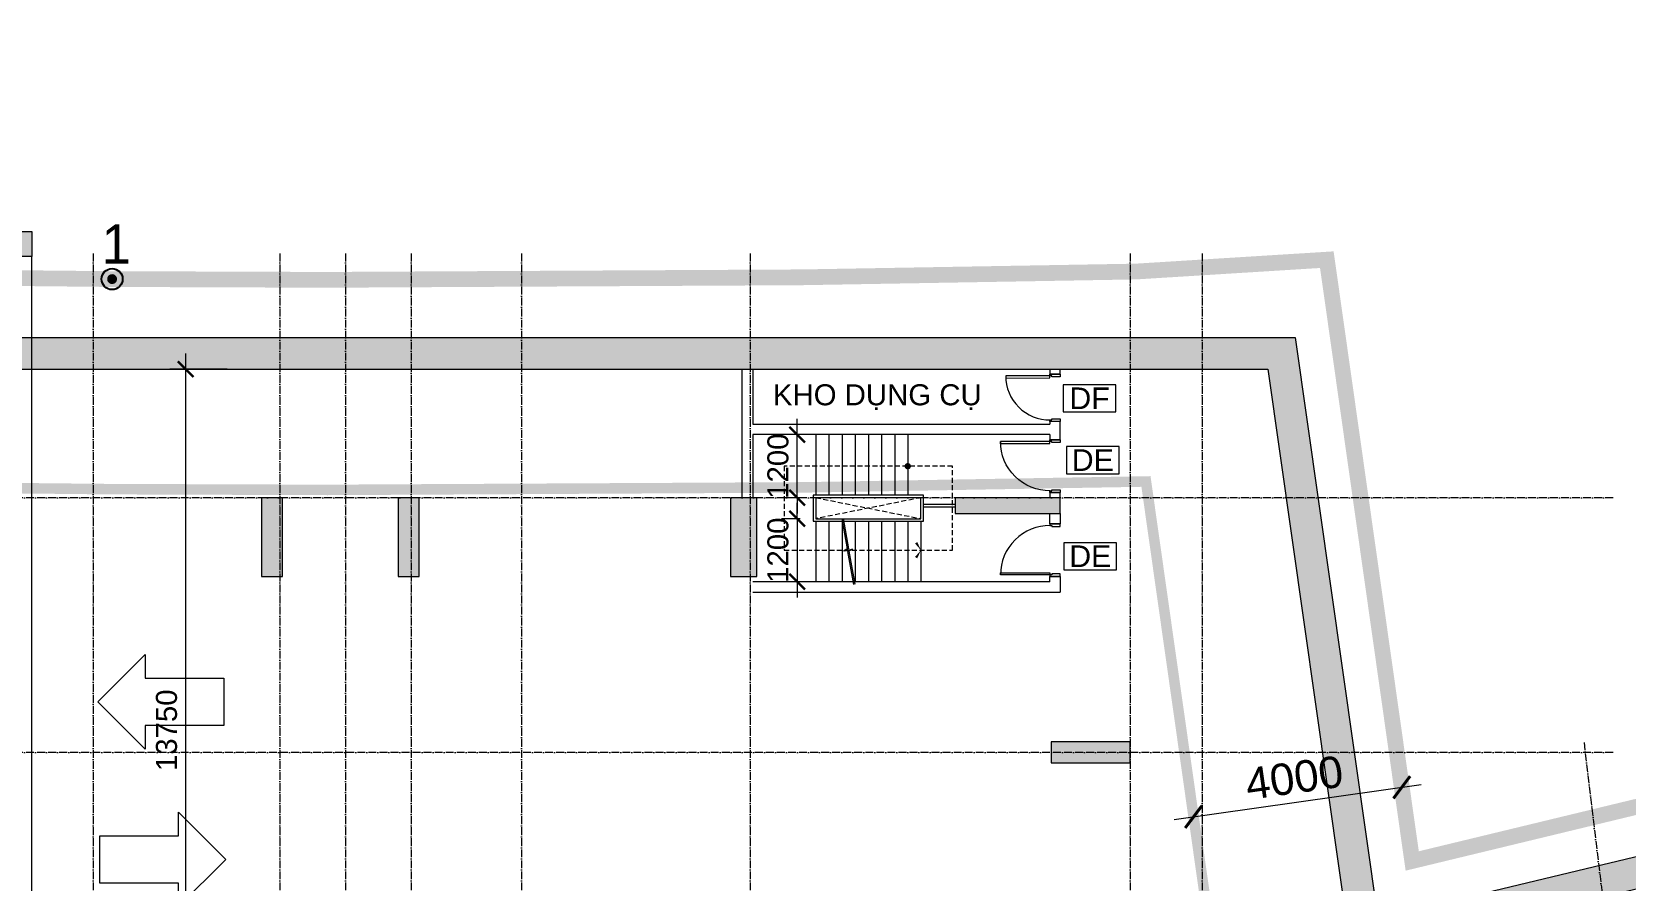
# Model space of a CAD drawing. Header units: millimetres. Extents: x -55733 to 116976, y -16290 to 119028.
# Drawn here: x 18735 to 49067, y 35299 to 51469 of the extents above; entities that cross this region are included whole.
import ezdxf
from ezdxf.enums import TextEntityAlignment as Align
from ezdxf.xclip import XClip

# ---------------------------------------------------------------- set-up
doc = ezdxf.new("R2010")
doc.units = ezdxf.units.MM
doc.header["$XCLIPFRAME"] = 0
for name, pattern in [('20180221 BF$0$2-2', [10, 5, -5]), ('20180221 BF$0$HIDDEN', [0.375, 0.25, -0.125]), ('Grid Line', [4.2, 3, -0.6, 0, -0.6]), ('HIDDEN2', [4.7625, 3.175, -1.5875]), ('HIDDENX2', [0.75, 0.5, -0.25]), ('PHANTOM', [63.5, 31.75, -6.35, 6.35, -6.35, 6.35, -6.35])]:
    doc.linetypes.add(name, pattern=pattern)
doc.layers.get('Defpoints').update_dxf_attribs({"color": 230})
for name, color, linetype, lineweight in [('20180221 BF$0$QHH ÐỀ XUẤT ÐIỀU CHỈNH', 5, '20180221 BF$0$HIDDEN', 30), ('A-DETL-GENF', 31, 'Continuous', 5), ('CHU', 181, 'Continuous', 5), ('CUA', 31, 'Continuous', 9), ('DIM', 1, 'Continuous', 5), ('G-ANNO-SYMB', 111, 'Continuous', 5), ('HATCH-1', 8, 'Continuous', 5), ('NET THAY 2', 55, 'Continuous', 5), ('NET-CAT', 3, 'Continuous', 15), ('NET-THAY', 2, 'Continuous', 9), ('NET-THAY-2', 55, 'Continuous', 13), ('TRUC', 225, 'Continuous', 5), ('X-COT HAM$0$LC.HA', 8, 'Continuous', 9), ('Y-GHI CHU PCCC$0$Z-CT1-GHI CHU TT$0$KI-HIEU', 6, 'Continuous', 13)]:
    doc.layers.add(name, color=color, linetype=linetype, lineweight=lineweight)
for name, color, linetype in [('20180221 BF$0$sohieu_diem', 2, 'Continuous'), ('CGXD', 5, 'HIDDEN2'), ('RD-AB', 4, 'PHANTOM')]:
    doc.layers.add(name, color=color, linetype=linetype)
doc.styles.add('20180221 BF$0$VAPTIMN', font='VAPTIMB.TTF')
doc.styles.add('Arial_3', font='arial_0.ttf', dxfattribs={"height": 400})
doc.styles.add('TA1', font='arial_0.ttf')
doc.styles.add('Y-GHI CHU PCCC$0$Arial', font='arial_0.ttf')
doc.dimstyles.new('D_200_KTx2', dxfattribs={"dimtxt": 400, "dimasz": 300, "dimexe": 300, "dimexo": 300, "dimgap": 160, "dimtad": 1, "dimdec": 0, "dimzin": 9, "dimtxsty": 'TA1', "dimblk": 'ARCHTICK', "dimcen": 1, "dimdle": 300, "dimclrd": 256, "dimclre": 256, "dimclrt": 7, "dimadec": 0, "dimazin": 0, "dimtfac": 1, "dimtdec": 0, "dimtix": 1, "dimtmove": 1, "dimatfit": 3, "dimldrblk": 'ARCHTICK', "dimfxl": 0, "dimtolj": 1, "dimtzin": 0, "dimlwd": -1, "dimlwe": -1, "dimarcsym": 0})
doc.dimstyles.new('D_300_KTx3.0', dxfattribs={"dimtxt": 600, "dimasz": 375, "dimexe": 375, "dimexo": 375, "dimgap": 160, "dimtad": 1, "dimdec": 0, "dimzin": 9, "dimtxsty": 'TA1', "dimblk": 'ARCHTICK', "dimcen": 1, "dimdle": 375, "dimclrd": 256, "dimclre": 256, "dimclrt": 7, "dimadec": 0, "dimazin": 0, "dimtfac": 1, "dimtdec": 0, "dimtix": 1, "dimtmove": 1, "dimatfit": 3, "dimldrblk": 'ARCHTICK', "dimfxl": 0, "dimtolj": 1, "dimtzin": 0, "dimlwd": -1, "dimlwe": -1, "dimarcsym": 0})

# ---------------------------------------------------------------- blocks, each defined once
blk = doc.blocks.new('ALC1807-ASCENT PLAZA-KET CAU_rvt-1-MẶT BẰNG HẦM 1')
at = {"layer": 'X-COT HAM$0$LC.HA'}
h = blk.add_hatch(color=256, dxfattribs=at)
h.dxf.hatch_style = 1
h.paths.add_polyline_path([(23501, 42600), (23101, 42600), (23101, 41100), (23501, 41100)])
h = blk.add_hatch(color=256, dxfattribs=at)
h.dxf.hatch_style = 1
h.paths.add_polyline_path([(26101, 42600), (25701, 42600), (25701, 41100), (26101, 41100)])
h = blk.add_hatch(color=256, dxfattribs=at)
h.dxf.hatch_style = 1
h.paths.add_polyline_path([(32526, 42600), (32026, 42600), (32026, 41100), (32526, 41100)])
h = blk.add_hatch(color=256, dxfattribs=at)
h.dxf.hatch_style = 1
h.paths.add_polyline_path([(36301, 42600), (36301, 42300), (38301, 42300), (38301, 42600)])
h = blk.add_hatch(color=256, dxfattribs=at)
h.dxf.hatch_style = 1
h.paths.add_polyline_path([(38131, 37950), (38131, 37550), (39631, 37550), (39631, 37950)])
at = {"ltscale": 1000, "elevation": 0}
for points in [[(23501, 42600), (23101, 42600), (23101, 41100), (23501, 41100)], [(26101, 42600), (25701, 42600), (25701, 41100), (26101, 41100)]]:
    blk.add_lwpolyline(points, close=True, dxfattribs=at)
at = {"ltscale": 1000}
for points in [[(32526, 42600), (32026, 42600), (32026, 41100), (32526, 41100)], [(36301, 42600), (36301, 42300), (38301, 42300), (38301, 42600)], [(38131, 37950), (38131, 37550), (39631, 37550), (39631, 37950)]]:
    blk.add_lwpolyline(points, close=True, dxfattribs=at)
blk = doc.blocks.new('AROW - AROW-1139903-MẶT BẰNG HẦM 1')
at = {"layer": 'A-DETL-GENF'}
for p, q in [((0, 0), (900, 900)), ((900, 900), (900, 450)), ((900, 450), (2400, 450)), ((2400, 450), (2400, -450)), ((900, -900), (0, 0)), ((2400, -450), (900, -450)), ((900, -450), (900, -900))]:
    blk.add_line(p, q, dxfattribs=at)
blk = doc.blocks.new('Section - 3_32_ x 3_8_-317996-MẶT BẰNG HẦM 1')
at = {"layer": 'G-ANNO-SYMB'}
blk.add_hatch(color=256, dxfattribs=at).paths.add_polyline_path([(0, 9.525), (0, 0), (-2.38125, 0), (-2.38125, 9.525)], flags=0)
for p, q in [((0, 9.525), (-2.38125, 9.525)), ((-2.38125, 9.525), (-2.38125, 0)), ((0, 0), (0, 9.525)), ((-2.38125, 0), (0, 0))]:
    blk.add_line(p, q, dxfattribs=at)
blk = doc.blocks.new('_ArchTick')
at = {"color": 0, "const_width": 0.15}
blk.add_lwpolyline([(-0.5, -0.5), (0.5, 0.5)], dxfattribs=at)
blk = doc.blocks.new('*D27')
at = {"layer": 'Defpoints', "color": 0, "transparency": 16777216}
for p in [(100532, 70578, 0), (100532, 70578), (96571, 70016, 0)]:
    blk.add_point(p, dxfattribs=at)
at = {"layer": 'DIM', "transparency": 16777216}
blk.add_line((96200, 69963), (100903, 70631), dxfattribs=at)
for p, xscale, yscale, zscale, rotation in [((100532, 70578), 375.0000000000001, 375.0000000000001, 375.0000000000001, 8.077085671467618), ((96571, 70016), 375, 375, 375, 188.0770856714677)]:
    blk.add_blockref('_ArchTick', p, dxfattribs=dict(at, xscale=xscale, yscale=yscale, zscale=zscale, rotation=rotation))
at = {"layer": 'DIM', "color": 7, "transparency": 16777216, "insert": (98486, 70759), "char_height": 600, "attachment_point": 5, "rotation": 8.0771, "style": 'TA1'}
blk.add_mtext('\\A1;4000', dxfattribs=at)
blk = doc.blocks.new('CUA 1 CANH MO - 2 - Type 1000-1152411-MẶT BẰNG HẦM 2')
at = {"layer": 'CUA'}
for p, q in [((-368, 1040), (-328, 1040)), ((-368, 102), (-368, 1040)), ((-328, 1040), (-328, 102)), ((-328, 102), (-368, 102))]:
    blk.add_line(p, q, dxfattribs=at)
at = {"layer": 'CUA', "lineweight": 5}
for p, q in [((-369, 102), (-399, 102)), ((-399, 102), (-399, -98)), ((-369, 61), (-369, 102)), ((-349, 61), (-369, 61)), ((-349, -98), (-349, 61)), ((571, 61), (551, 61)), ((551, 61), (551, -98)), ((601, 102), (571, 102)), ((571, 102), (571, 61)), ((601, -98), (601, 102)), ((-399, -98), (-349, -98)), ((551, -98), (601, -98))]:
    blk.add_line(p, q, dxfattribs=at)
blk.add_arc((-368, 102), 938, 359.5, 90, dxfattribs=at)
blk = doc.blocks.new('A$C430C5F9A')
at = {"layer": 'CUA', "lineweight": 5}
for p, q in [((0, -30), (0, 0)), ((0, 0), (200, 0)), ((200, 0), (200, -50)), ((41, -30), (0, -30)), ((41, -50), (41, -30)), ((200, -50), (41, -50)), ((0, -900), (0, -870)), ((0, -870), (41, -870)), ((200, -900), (0, -900)), ((41, -870), (41, -850)), ((41, -850), (200, -850)), ((200, -850), (200, -900))]:
    blk.add_line(p, q, dxfattribs=at)
at = {"layer": 'CUA'}
for p, q in [((-838, -31), (-838, -71)), ((0, -31), (-838, -31)), ((-838, -71), (0, -71)), ((0, -71), (0, -31))]:
    blk.add_line(p, q, dxfattribs=at)
at = {"layer": 'CUA', "lineweight": 5}
blk.add_arc((0, -31), 838, 180, 270.5, dxfattribs=at)
blk = doc.blocks.new('*U53')
for points in [[(-1219, 50), (-50, 50), (0, -100), (0, 200), (50, 50), (1320, 50)], [(-1219, 0), (-50, 0), (0, -150), (0, 150), (50, 0), (1320, 0)]]:
    blk.add_lwpolyline(points)
blk = doc.blocks.new('*D65')
at = {"layer": 'Defpoints', "color": 0, "transparency": 16777216}
for p in [(21662, 45047), (22751, 45047), (22751, 31297)]:
    blk.add_point(p, dxfattribs=at)
at = {"layer": 'DIM', "transparency": 16777216}
for p, q in [((21662, 30997), (21662, 45347)), ((22451, 45047), (21362, 45047)), ((22451, 31297), (21362, 31297))]:
    blk.add_line(p, q, dxfattribs=at)
at = {"layer": 'DIM', "transparency": 16777216, "xscale": 300, "yscale": 300, "zscale": 300}
for p, rotation in [((21662, 45047), 90), ((21662, 31297), 270)]:
    blk.add_blockref('_ArchTick', p, dxfattribs=dict(at, rotation=rotation))
at = {"layer": 'DIM', "color": 7, "transparency": 16777216, "insert": (21298, 38172), "char_height": 400, "attachment_point": 5, "rotation": 90, "style": 'TA1'}
blk.add_mtext('\\A1;13750', dxfattribs=at)
blk = doc.blocks.new('*D122')
at = {"layer": 'Defpoints', "color": 0, "transparency": 16777216}
for p in [(33295, 43800), (33651, 43800), (33651, 42600)]:
    blk.add_point(p, dxfattribs=at)
at = {"layer": 'DIM', "transparency": 16777216}
for p, q in [((33295, 43800), (33295, 44100)), ((33351, 43800), (32995, 43800)), ((33295, 42600), (33295, 43800)), ((33351, 42600), (32995, 42600)), ((33295, 42600), (33295, 42300))]:
    blk.add_line(p, q, dxfattribs=at)
at = {"layer": 'DIM', "transparency": 16777216, "xscale": 300, "yscale": 300, "zscale": 300}
for p, rotation in [((33295, 43800), 270), ((33295, 42600), 90)]:
    blk.add_blockref('_ArchTick', p, dxfattribs=dict(at, rotation=rotation))
at = {"layer": 'DIM', "color": 7, "transparency": 16777216, "insert": (32931, 43200), "char_height": 400, "attachment_point": 5, "rotation": 90, "style": 'TA1'}
blk.add_mtext('\\A1;1200', dxfattribs=at)
blk = doc.blocks.new('*D123')
at = {"layer": 'Defpoints', "color": 0, "transparency": 16777216}
for p in [(33651, 42200), (33295, 41000), (33651, 41000)]:
    blk.add_point(p, dxfattribs=at)
at = {"layer": 'DIM', "transparency": 16777216}
for p, q in [((33295, 42200), (33295, 42500)), ((33351, 42200), (32995, 42200)), ((33295, 42200), (33295, 41000)), ((33351, 41000), (32995, 41000)), ((33295, 41000), (33295, 40700))]:
    blk.add_line(p, q, dxfattribs=at)
at = {"layer": 'DIM', "transparency": 16777216, "xscale": 300, "yscale": 300, "zscale": 300}
for p, rotation in [((33295, 42200), 270), ((33295, 41000), 90)]:
    blk.add_blockref('_ArchTick', p, dxfattribs=dict(at, rotation=rotation))
at = {"layer": 'DIM', "color": 7, "transparency": 16777216, "insert": (32931, 41600), "char_height": 400, "attachment_point": 5, "rotation": 90, "style": 'TA1'}
blk.add_mtext('\\A1;1200', dxfattribs=at)
blk = doc.blocks.new('A$C7BC647D4')
for points in [[(44139, 8967), (45631, -3310), (-3699, -3310), (-3699, 18290), (-8923, 18290), (-11799, 20218), (-11799, 45650), (42773, 45650), (44343, 34586), (74924, 41932), (76806, 36089), (97174, 42649), (104895, 16253)], [(43471, 9491), (44953, -2710), (-3099, -2710), (-3099, 18890), (-8740, 18890), (-11199, 20538), (-11199, 45050), (42252, 45050), (43841, 33849), (74524, 41219), (76419, 35334), (96771, 41889), (104120, 16765)]]:
    blk.add_lwpolyline(points, close=True)
at = {"layer": 'HATCH-1', "const_width": 600}
blk.add_lwpolyline([(43805, 9229), (45292, -3010), (-3399, -3010), (-3399, 18590), (-8831, 18590), (-11499, 20378), (-11499, 45350), (42512, 45350), (44092, 34217), (74724, 41575), (76612, 35712), (96972, 42269), (104507, 16509)], close=True, dxfattribs=at)
blk = doc.blocks.new('Y-GHI CHU PCCC$0$A$C67775D76')
at = {"color": 8, "ltscale": 30}
blk.add_lwpolyline([(-267, -138), (267, -138), (267, 138), (-267, 138)], close=True, dxfattribs=at)
at = {"color": 8, "style": 'Y-GHI CHU PCCC$0$Arial'}
blk.add_text('DF', height=220, dxfattribs=at).set_placement((0, 0), align=Align.MIDDLE_CENTER)
blk = doc.blocks.new('Y-GHI CHU PCCC$0$A$C53D4240F')
at = {"color": 8, "ltscale": 30}
blk.add_lwpolyline([(-267, -138), (267, -138), (267, 137), (-267, 137)], close=True, dxfattribs=at)
at = {"color": 8, "style": 'Y-GHI CHU PCCC$0$Arial'}
blk.add_text('DE', height=220, dxfattribs=at).set_placement((0, 0), align=Align.MIDDLE_CENTER)
blk = doc.blocks.new('A$C1F0A2BF7')
at = {"layer": '20180221 BF$0$QHH ÐỀ XUẤT ÐIỀU CHỈNH', "linetype": '20180221 BF$0$2-2'}
blk.add_arc((152707.2, 137197.6, 0), 60000, 215.64442, 265.992139, dxfattribs=at)
at = {"layer": '20180221 BF$0$sohieu_diem', "color": 3, "const_width": 93.8, "elevation": 0}
blk.add_lwpolyline([(75991.1, 80207.7, 1), (75997.2, 80301.2, 1)], format="xyb", close=True, dxfattribs=at)
at = {"layer": '20180221 BF$0$sohieu_diem'}
blk.add_circle((75994.1, 80254.4, 0), 200, dxfattribs=at)
at = {"layer": 'CGXD', "ltscale": 200, "const_width": 200, "elevation": 0}
blk.add_lwpolyline([(118267.2, 69299.8), (97389.2, 64252.5), (95665.1, 76400.8), (89158.6, 76288.4), (80095.2, 76240.2), (75966.3, 76254.7), (71950.1, 76296)], dxfattribs=at)
at = {"layer": 'RD-AB', "ltscale": 30, "const_width": 300, "elevation": 0}
blk.add_lwpolyline([(117344.6, 73191.8), (100730.8, 69175.3), (99106.1, 80624), (95474, 80397.9), (89113.6, 80288), (80091.7, 80240), (75994.1, 80254.4), (71938.4, 80296.2), (67976, 80231.7), (63772.8, 80162.8), (62689.8, 80152.6), (59192.3, 80148.3), (53278.8, 80129.8), (50695.7, 80166.5), (49385.2, 80201.1), (45942.7, 79962.7), (45276.7, 80356.5), (45163.2, 80925.1), (45247, 84236.5), (45176.2, 103598.7)], dxfattribs=at)
at = {"layer": '20180221 BF$0$sohieu_diem', "color": 3, "style": '20180221 BF$0$VAPTIMN'}
blk.add_text('1', height=750, dxfattribs=at).set_placement((75793.2, 80546.4, 0))
at = {"layer": 'DIM'}
dim = blk.add_aligned_dim(p1=(96571.3, 70015.8, 0), p2=(100531.8, 70577.9, 0), distance=0, dimstyle='D_300_KTx3.0', dxfattribs=at)
dim.commit()
dim.dimension.update_dxf_attribs({"geometry": '*D27', "text_midpoint": (98486, 70758.6, 0)})

msp = doc.modelspace()

# ---------------------------------------------------------------- linework, layer by layer
at = {"layer": 'G-ANNO-SYMB'}
msp.add_line((18734.8, -12536.8), (18734.8, 47193.1), dxfattribs=at)
at = {"layer": 'HATCH-1', "linetype": 'HIDDEN2', "ltscale": 30}
for p, q in [((35650.5, 42600), (33650.5, 42199.9)), ((33650.5, 42600), (35650.5, 42199.9))]:
    msp.add_line(p, q, dxfattribs=at)
msp.add_lwpolyline([(36250.5, 43200), (33050.5, 43200), (33050.5, 41599.9), (36250.5, 41599.9)], close=True, dxfattribs=at)
at = {"layer": 'HATCH-1', "linetype": 'HIDDENX2', "ltscale": 100, "const_width": 60}
msp.add_lwpolyline([(35400.5, 43169.9, -1), (35400.5, 43229.9, -1)], format="xyb", close=True, dxfattribs=at)
at = {"layer": 'HATCH-1'}
msp.add_lwpolyline([(35559.1, 41741.4, 50, 0, 0), (35650.5, 41599.9, 0, 50, 0), (35559.1, 41458.5, 50, 50, 0)], format="xyseb", dxfattribs=at)
at = {"layer": 'NET-CAT'}
for p, q in [((32250.5, 42599.9), (32250.5, 45049.9)), ((32450.5, 45049.9), (32450.5, 43999.9)), ((38100.5, 45049.9), (38100.5, 44949.9)), ((38300.5, 44949.9), (38100.5, 44949.9)), ((38300.5, 44949.9), (38300.5, 45049.9)), ((32450.5, 43999.9), (38100.5, 43999.9)), ((38100.5, 44049.9), (38100.5, 43999.9)), ((38300.5, 44049.9), (38100.5, 44049.9)), ((38300.5, 43699.9), (38300.5, 44049.9)), ((38100.5, 43799.9), (32450.5, 43799.9)), ((32450.5, 43799.9), (32450.5, 42599.9)), ((38100.5, 43799.9), (38100.5, 43699.9)), ((38300.5, 43699.9), (38100.5, 43699.9)), ((38100.5, 42699.9), (38100.5, 42599.9)), ((38100.5, 42699.9), (38300.5, 42699.9)), ((38300.5, 42599.9), (38300.5, 42699.9)), ((38100.5, 42099.9), (38100.5, 42299.9)), ((38300.5, 42299.9), (38300.5, 42099.9)), ((38100.5, 42099.9), (38300.5, 42099.9)), ((38100.5, 40999.9), (32450.5, 40999.9)), ((38100.5, 40999.9), (38100.5, 41099.9)), ((38300.5, 41099.9), (38100.5, 41099.9)), ((38300.5, 41099.9), (38300.5, 40799.9)), ((32450.5, 40799.9), (38300.5, 40799.9))]:
    msp.add_line(p, q, dxfattribs=at)
at = {"layer": 'NET-THAY'}
for p, q in [((35700.5, 42475), (36300.5, 42474.9)), ((35700.5, 42425), (36300.5, 42424.9))]:
    msp.add_line(p, q, dxfattribs=at)
for points in [[(35700.5, 42650), (33600.5, 42650), (33600.5, 42149.9), (35700.5, 42149.9)], [(35650.5, 42600), (33650.5, 42600), (33650.5, 42199.9), (35650.5, 42199.9)]]:
    msp.add_lwpolyline(points, close=True, dxfattribs=at)
at = {"layer": 'NET-THAY-2'}
for p, q in [((33650.5, 43799.9), (33650.5, 42649.9)), ((33900.5, 43799.9), (33900.5, 42649.9)), ((34150.5, 43799.9), (34150.5, 42649.9)), ((34400.5, 43799.9), (34400.5, 42649.9)), ((34650.5, 43799.9), (34650.5, 42649.9)), ((34900.5, 43799.9), (34900.5, 42649.9)), ((35150.5, 43799.9), (35150.5, 42649.9)), ((35400.5, 43799.9), (35400.5, 42649.9)), ((33650.5, 42149.9), (33650.5, 40999.9)), ((33900.5, 42149.9), (33900.5, 40999.9)), ((34150.5, 42149.9), (34150.5, 40999.9)), ((34400.5, 42149.9), (34400.5, 40999.9)), ((34650.5, 42149.9), (34650.5, 40999.9)), ((34900.5, 42149.9), (34900.5, 40999.9)), ((35150.5, 42149.9), (35150.5, 40999.9)), ((35400.5, 42149.9), (35400.5, 40999.9)), ((35650.5, 42149.9), (35650.5, 40999.9))]:
    msp.add_line(p, q, dxfattribs=at)
at = {"layer": 'TRUC', "linetype": 'Grid Line', "ltscale": 50}
for p, q in [((19900.5, 47249.9), (19900.5, -9494.1)), ((23450.5, 47249.9), (23450.5, -9494.1)), ((24700.5, 47249.9), (24700.5, -12161.6)), ((25950.5, 47249.9), (25950.5, -9494.1)), ((28050.5, 47249.9), (28050.5, -12161.6)), ((32400.5, 47249.9), (32400.5, -9494.1)), ((39630.5, 47249.9), (39630.5, -12161.6)), ((41000.5, 47249.9), (41000.5, -9494.1)), ((48819.1, 42599.9), (-18288.8, 42599.9)), ((48266.2, 37938.6), (52233, 4815.7)), ((48819.1, 37749.9), (-19344.9, 37749.9))]:
    msp.add_line(p, q, dxfattribs=at)

# ---------------------------------------------------------------- block references
at = {"layer": 'A-DETL-GENF'}
msp.add_blockref('AROW - AROW-1139903-MẶT BẰNG HẦM 1', (19987.5, 38713.1), dxfattribs=at)
at = {"layer": 'A-DETL-GENF', "rotation": 180}
msp.add_blockref('AROW - AROW-1139903-MẶT BẰNG HẦM 1', (22427.4, 35713.1), dxfattribs=at)
at = {"layer": 'CUA', "xscale": -1, "rotation": 90}
msp.add_blockref('CUA 1 CANH MO - 2 - Type 1000-1152411-MẶT BẰNG HẦM 2', (38202.8, 43301.4), dxfattribs=at)
at = {"layer": 'CUA', "rotation": 90.00000000000001}
msp.add_blockref('CUA 1 CANH MO - 2 - Type 1000-1152411-MẶT BẰNG HẦM 2', (38202.8, 41498.5), dxfattribs=at)
at = {"layer": 'DIM', "rotation": 0.01120058063610627}
msp.add_blockref('A$C430C5F9A', (38100.5, 44949.9), dxfattribs=at)
at = {"layer": 'G-ANNO-SYMB', "extrusion": (0, 0, -1), "xscale": 199.9999999999999, "yscale": 199.9999999999999, "zscale": 199.9999999999999, "rotation": 270.0000000000002}
msp.add_blockref('Section - 3_32_ x 3_8_-317996-MẶT BẰNG HẦM 1', (-18734.8, 47193.1), dxfattribs=at)
at = {"layer": 'HATCH-1', "xscale": 0.4999999999999998, "yscale": 0.4999999999999998, "zscale": 0.4999999999999998, "rotation": 280}
msp.add_blockref('*U53', (34250.5, 41599.9), dxfattribs=at)
at = {"layer": 'NET THAY 2'}
ref = msp.add_blockref('A$C1F0A2BF7', (-55733.2, -33492.3, 0), dxfattribs=at)
XClip(ref).set_block_clipping_path([(-27462.6186291156, 51738.6749988016), (137958.5174097056, 152520.3806320981)])
at = {"layer": 'NET-CAT'}
for name in ['A$C7BC647D4', 'ALC1807-ASCENT PLAZA-KET CAU_rvt-1-MẶT BẰNG HẦM 1']:
    msp.add_blockref(name, (0, 0), dxfattribs=at)
at = {"layer": 'Y-GHI CHU PCCC$0$Z-CT1-GHI CHU TT$0$KI-HIEU', "color": 8, "xscale": 1.875, "yscale": 1.875, "zscale": 1.875}
for name, p in [('Y-GHI CHU PCCC$0$A$C67775D76', (38858.1, 44492.4, 0)), ('Y-GHI CHU PCCC$0$A$C53D4240F', (38920.3, 43316, 0)), ('Y-GHI CHU PCCC$0$A$C53D4240F', (38872.8, 41485.6, 0))]:
    msp.add_blockref(name, p, dxfattribs=at)

# ---------------------------------------------------------------- texts
at = {"layer": 'CHU', "color": 7, "insert": (32833.4, 44759.2), "char_height": 400, "width": 5471.683, "attachment_point": 1, "line_spacing_factor": 0.936439, "style": 'Arial_3'}
msp.add_mtext('KHO DỤNG CỤ', dxfattribs=at)

# ---------------------------------------------------------------- dimensions: what is measured, and where the dimension line sits
at = {"layer": 'DIM'}
for base, p1, p2, picture, middle in [((21662.2, 45046.6), (22750.5, 31296.6), (22750.5, 45046.6), '*D65', (21297.8, 38171.6)), ((33295.1, 43799.9), (33650.5, 42600), (33650.5, 43799.9), '*D122', (32930.9, 43200)), ((33295.1, 40999.9), (33650.5, 42199.9), (33650.5, 40999.9), '*D123', (32930.9, 41599.9))]:
    dim = msp.add_linear_dim(base=base, p1=p1, p2=p2, angle=90, dimstyle='D_200_KTx2', dxfattribs=at)
    dim.commit()
    dim.dimension.update_dxf_attribs({"geometry": picture, "text_midpoint": middle})

doc.saveas('drawing.dxf')
